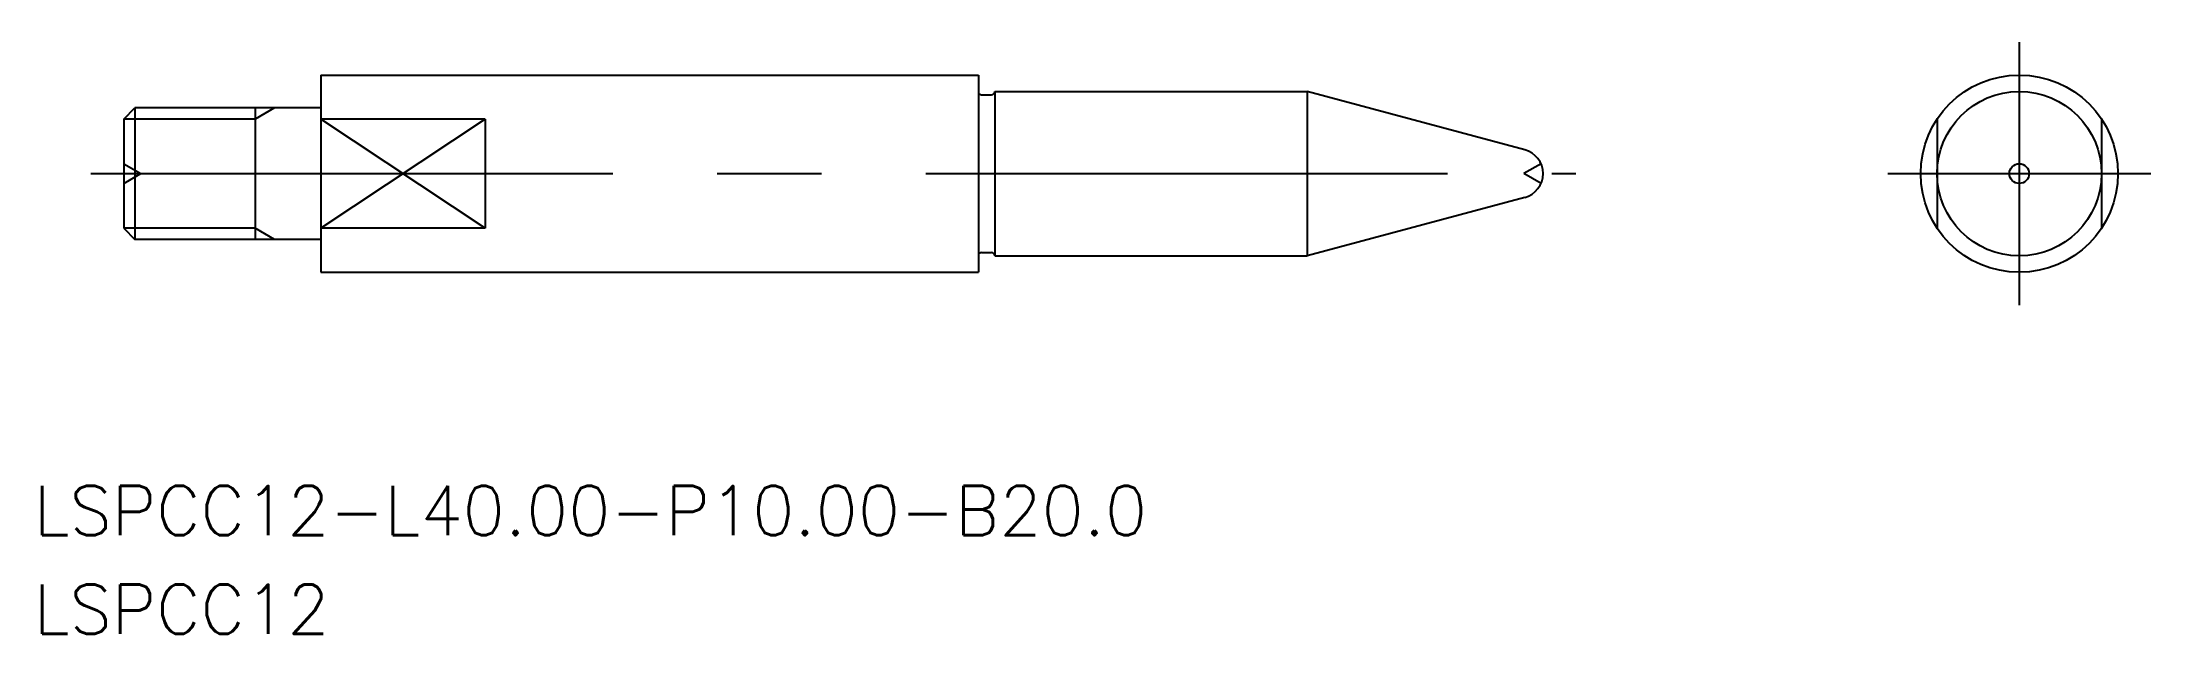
# Model space of a CAD drawing. Extents: x -17 to 111, y -28 to 8.
import ezdxf

# ---------------------------------------------------------------- set-up
doc = ezdxf.new("R2010")
doc.units = 0
doc.linetypes.add('CENTER', pattern=[50.8, 31.75, -6.35, 6.35, -6.35])
doc.linetypes.add('DASHED', pattern=[19.05, 12.7, -6.35])
doc.layers.get('0').update_dxf_attribs({"linetype": 'CONTINUOUS'})
doc.layers.add('CENTER', color=1, linetype='CENTER')
doc.styles.get("Standard").update_dxf_attribs({"font": 'txt.shx', "height": 3, "bigfont": 'bigfont.shx'})

msp = doc.modelspace()

# ---------------------------------------------------------------- linework, layer by layer
at = {"color": 7, "linetype": 'CONTINUOUS'}
for p, q in [((0, 6), (40, 6)), ((0, 6), (0, -6)), ((40, 6), (40, -6)), ((-12, 3.32), (-11.32, 4)), ((-11.32, 4), (-11.32, -4)), ((0, 4), (-11.32, 4)), ((-4, 4), (-4, -4)), ((40.2, 4.8), (40.8, 4.8)), ((41, 5), (41, -5)), ((41, 5), (60, 5)), ((60, 5), (60, -5)), ((73.25, 1.45), (60, 5)), ((-12, 3.32), (-12, -3.32)), ((10, 3.32), (0, 3.32)), ((10, 3.32), (10, -3.32)), ((73.25, -1.45), (60, -5)), ((-12, -3.32), (-11.32, -4)), ((10, -3.32), (0, -3.32)), ((0, -4), (-11.32, -4)), ((40.2, -4.8), (40.8, -4.8)), ((41, -5), (60, -5)), ((0, -6), (40, -6))]:
    msp.add_line(p, q, dxfattribs=at)
at = {"color": 3, "linetype": 'CONTINUOUS'}
for p, q in [((-2.83, 4), (-4, 3.32)), ((-4, 3.32), (-12, 3.32)), ((10, 3.32), (0, -3.32)), ((10, -3.32), (0, 3.32)), ((-4, -3.32), (-12, -3.32)), ((-2.83, -4), (-4, -3.32))]:
    msp.add_line(p, q, dxfattribs=at)
at = {"color": 3, "linetype": 'DASHED'}
for p, q in [((98.34, 3.32), (98.34, -3.32)), ((108.34, 3.32), (108.34, -3.32)), ((-12, 0.6), (-10.96, 0)), ((-12, -0.6), (-10.96, 0)), ((74.24, 0.6), (73.2, 0)), ((74.24, -0.6), (73.2, 0))]:
    msp.add_line(p, q, dxfattribs=at)
at = {"color": 7, "linetype": 'CONTINUOUS'}
for radius in [6, 5, 0.6]:
    msp.add_circle((103.34, 0), radius, dxfattribs=at)
for centre, radius, start, end in [((40.2, 5), 0.2, 180, 270), ((40.8, 5), 0.2, 270, 0), ((72.86, 0), 1.5, 285, 75), ((40.2, -5), 0.2, 90, 180), ((40.8, -5), 0.2, 0, 90)]:
    msp.add_arc(centre, radius, start, end, dxfattribs=at)
at = {"layer": 'CENTER', "color": 1, "linetype": 'CENTER'}
for p, q in [((103.34, 8), (103.34, -8)), ((-14, 0), (76.36, 0)), ((95.34, 0), (111.34, 0))]:
    msp.add_line(p, q, dxfattribs=at)

# ---------------------------------------------------------------- texts
at = {"color": 7, "linetype": 'CONTINUOUS'}
for s, p in [('LSPCC12-L40.00-P10.00-B20.0', (-17.48, -22)), ('LSPCC12', (-17.48, -28))]:
    msp.add_text(s, height=3, dxfattribs=at).set_placement(p)

doc.saveas('drawing.dxf')
